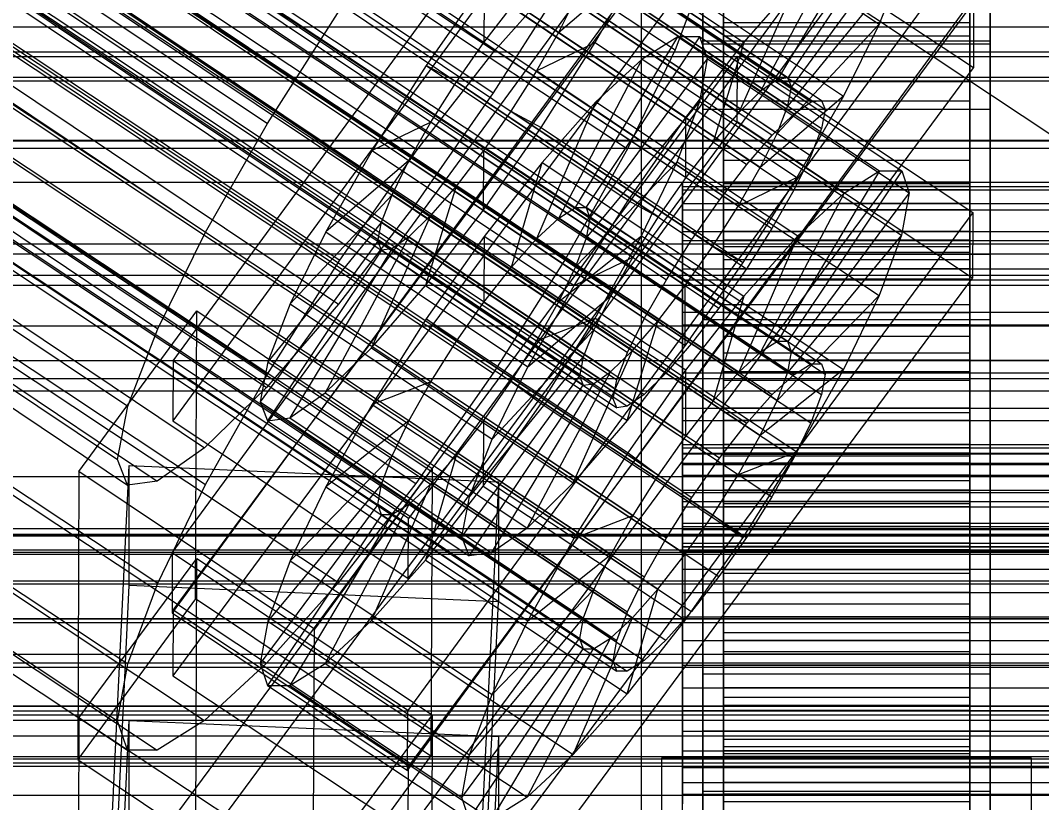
# Model space of a CAD drawing. Header units: millimetres. Extents: x -191664 to 191490, y -197311 to 10263.
# Drawn here: x -180.25 to -130.5, y -28883.24 to -28845.11 of the extents above; entities that cross this region are included whole.
import ezdxf

# ---------------------------------------------------------------- set-up
doc = ezdxf.new("R2010")
doc.units = ezdxf.units.MM
for name, color, linetype, lineweight in [('COTAS_USUARIO', 1, 'Continuous', 0), ('frontal_C01', 7, 'Continuous', 0), ('frontal_C01-mix', 7, 'Continuous', 0), ('frontal_C02', 7, 'Continuous', 0), ('frontal_C03', 7, 'Continuous', 0), ('frontal_secador', 7, 'Continuous', 0), ('frontal_tolva', 7, 'Continuous', 0)]:
    doc.layers.add(name, color=color, linetype=linetype, lineweight=lineweight)
doc.dimstyles.new('PLANTA_100', dxfattribs={"dimtxt": 250, "dimasz": 150, "dimexe": 150, "dimexo": 80, "dimgap": 100, "dimtad": 1, "dimtih": 1, "dimtoh": 1, "dimdec": 1, "dimdsep": 46, "dimcen": 0.09, "dimclrd": 1, "dimclre": 1, "dimclrt": 1, "dimadec": 0, "dimazin": 0, "dimtfac": 1, "dimtdec": 4, "dimtofl": 0, "dimtmove": 0, "dimatfit": 3, "dimfxl": 1, "dimtolj": 1, "dimtzin": 0, "dimarcsym": 0})

# ---------------------------------------------------------------- blocks, each defined once
blk = doc.blocks.new('*D109')
at = {"layer": 'COTAS_USUARIO', "color": 1, "lineweight": -2, "transparency": 16777216}
for p, q in [((-80, -28700), (-1350, -28700)), ((-1200, -31850), (-1200, -28850)), ((-80, -32000), (-1350, -32000))]:
    blk.add_line(p, q, dxfattribs=at)
at = {"layer": 'COTAS_USUARIO', "color": 1, "transparency": 16777216}
for points in [[(-1225, -28850), (-1175, -28850), (-1200, -28700)], [(-1225, -31850), (-1175, -31850), (-1200, -32000)]]:
    blk.add_solid(points, dxfattribs=at)
at = {"layer": 'Defpoints', "color": 0, "transparency": 16777216}
for p in [(-1200, -28700), (0, -28700), (0, -32000)]:
    blk.add_point(p, dxfattribs=at)
blk = doc.blocks.new('*D111')
at = {"layer": 'COTAS_USUARIO', "color": 1, "lineweight": -2, "transparency": 16777216}
for p, q in [((-80, -27700), (-1350, -27700)), ((-1200, -31850), (-1200, -27850)), ((-80, -32000), (-1350, -32000))]:
    blk.add_line(p, q, dxfattribs=at)
at = {"layer": 'COTAS_USUARIO', "color": 1, "transparency": 16777216}
for points in [[(-1225, -27850), (-1175, -27850), (-1200, -27700)], [(-1225, -31850), (-1175, -31850), (-1200, -32000)]]:
    blk.add_solid(points, dxfattribs=at)
at = {"layer": 'Defpoints', "color": 0, "transparency": 16777216}
for p in [(-1200, -27700), (0, -27700), (0, -32000)]:
    blk.add_point(p, dxfattribs=at)

msp = doc.modelspace()

# ---------------------------------------------------------------- linework, layer by layer
at = {"layer": 'frontal_C01', "color": 9, "true_color": 0xbac6cb}
for p, q in [((-355.53, -28719.948), (-141.731, -28861.853)), ((-355.017, -28719.946), (-141.218, -28861.85)), ((-356.348, -28720.461), (-142.549, -28862.366)), ((-354.844, -28720.454), (-141.045, -28862.358)), ((-357.415, -28721.449), (-143.617, -28863.354)), ((-355.022, -28721.437), (-141.224, -28863.342)), ((-358.659, -28722.845), (-144.861, -28864.75)), ((-355.541, -28722.83), (-141.742, -28864.734)), ((-146.196, -28866.459), (-359.995, -28724.554)), ((-356.363, -28724.536), (-142.565, -28866.441)), ((-361.332, -28726.46), (-147.533, -28868.364)), ((-357.434, -28726.44), (-143.635, -28868.345)), ((-358.68, -28728.412), (-144.881, -28870.317)), ((-362.578, -28728.432), (-148.779, -28870.336)), ((-363.648, -28730.336), (-149.85, -28872.24)), ((-360.017, -28730.317), (-146.218, -28872.222)), ((-364.471, -28732.042), (-150.672, -28873.946)), ((-361.352, -28732.026), (-147.554, -28873.931)), ((-364.989, -28733.434), (-151.191, -28875.339)), ((-362.596, -28733.423), (-148.798, -28875.327)), ((-365.168, -28734.418), (-151.369, -28876.323)), ((-363.664, -28734.411), (-149.865, -28876.315)), ((-364.995, -28734.926), (-151.196, -28876.831)), ((-364.482, -28734.924), (-150.683, -28876.828)), ((-142.549, -28862.366), (-141.731, -28861.853)), ((-141.731, -28861.853), (-141.218, -28861.85)), ((-141.218, -28861.85), (-141.045, -28862.358)), ((-143.617, -28863.354), (-142.549, -28862.366)), ((-141.045, -28862.358), (-141.224, -28863.342)), ((-144.861, -28864.75), (-143.617, -28863.354)), ((-141.224, -28863.342), (-141.742, -28864.734)), ((-141.742, -28864.734), (-142.565, -28866.441)), ((-146.196, -28866.459), (-144.861, -28864.75)), ((-148, -28866.242), (-148, -28865.787)), ((-148, -28865.787), (-148, -28865.943)), ((-148, -28865.787), (148, -28865.787)), ((-148, -28865.943), (-148, -28866.702)), ((-148, -28865.943), (148, -28865.943)), ((-148, -28867.278), (-148, -28866.242)), ((-148, -28866.242), (148, -28866.242)), ((-148, -28866.702), (-148, -28868.01)), ((-148, -28866.702), (148, -28866.702)), ((-147.533, -28868.364), (-146.196, -28866.459)), ((-142.565, -28866.441), (-143.635, -28868.345)), ((-148, -28868.825), (-148, -28867.278)), ((-148, -28867.278), (148, -28867.278)), ((-148, -28868.01), (-148, -28869.778)), ((-148, -28868.01), (148, -28868.01)), ((-148.779, -28870.336), (-147.533, -28868.364)), ((-143.635, -28868.345), (-144.881, -28870.317)), ((-148, -28870.777), (-148, -28868.825)), ((-148, -28868.825), (148, -28868.825)), ((-148, -28869.778), (-148, -28871.887)), ((-148, -28869.778), (148, -28869.778)), ((-149.85, -28872.24), (-148.779, -28870.336)), ((-144.881, -28870.317), (-146.218, -28872.222)), ((-148, -28873.001), (-148, -28870.777)), ((-148, -28870.777), (148, -28870.777)), ((-148, -28871.887), (-148, -28874.192)), ((148, -28871.887), (-148, -28871.887)), ((-150.672, -28873.946), (-149.85, -28872.24)), ((-146.218, -28872.222), (-147.554, -28873.931)), ((-148, -28875.345), (-148, -28873.001)), ((-148, -28873.001), (148, -28873.001)), ((-151.191, -28875.339), (-150.672, -28873.946)), ((-147.554, -28873.931), (-148.798, -28875.327)), ((-148, -28874.192), (-148, -28876.536)), ((-148, -28874.192), (148, -28874.192)), ((-151.369, -28876.323), (-151.191, -28875.339)), ((-148.798, -28875.327), (-149.865, -28876.315)), ((-148, -28877.65), (-148, -28875.345)), ((-148, -28875.345), (148, -28875.345)), ((-151.196, -28876.831), (-151.369, -28876.323)), ((-149.865, -28876.315), (-150.683, -28876.828)), ((-148, -28876.536), (-148, -28878.76)), ((-148, -28876.536), (148, -28876.536)), ((-150.683, -28876.828), (-151.196, -28876.831)), ((-148, -28879.758), (-148, -28877.65)), ((-148, -28877.65), (148, -28877.65)), ((-148, -28878.76), (-148, -28880.711)), ((-148, -28878.76), (148, -28878.76)), ((-148, -28881.527), (-148, -28879.758)), ((-148, -28879.758), (148, -28879.758)), ((-148, -28880.711), (-148, -28882.258)), ((-148, -28880.711), (148, -28880.711)), ((-148, -28882.835), (-148, -28881.527)), ((-148, -28881.527), (148, -28881.527)), ((-148, -28882.258), (-148, -28883.294)), ((-148, -28882.258), (148, -28882.258)), ((-148, -28883.593), (-148, -28882.835)), ((-148, -28882.835), (148, -28882.835))]:
    msp.add_line(p, q, dxfattribs=at)
at = {"layer": 'frontal_C01', "color": 252, "true_color": 0x83939a}
for p, q in [((-341.461, -28724.267), (-157.152, -28846.598)), ((-332.659, -28724.223), (-148.35, -28846.554)), ((-160.922, -28851.421), (-345.231, -28729.09)), ((-334.981, -28729.039), (-150.672, -28851.37)), ((-349.002, -28734.467), (-164.693, -28856.799)), ((-338.003, -28734.412), (-153.694, -28856.744)), ((-352.519, -28740.032), (-168.21, -28862.364)), ((-341.52, -28739.978), (-157.211, -28862.309)), ((-355.541, -28745.406), (-171.232, -28867.737)), ((-345.291, -28745.355), (-160.982, -28867.686)), ((-357.863, -28750.222), (-173.554, -28872.553)), ((-349.061, -28750.178), (-164.752, -28872.509)), ((-359.326, -28754.152), (-175.016, -28876.483)), ((-352.572, -28754.118), (-168.263, -28876.45)), ((-359.83, -28756.928), (-175.521, -28879.259)), ((-355.584, -28756.907), (-171.275, -28879.238)), ((-359.341, -28758.361), (-175.032, -28880.693)), ((-357.893, -28758.354), (-173.584, -28880.686)), ((-157.152, -28846.598), (-153.641, -28842.658)), ((-146.887, -28842.624), (-148.35, -28846.554)), ((-160.922, -28851.421), (-157.152, -28846.598)), ((-148.35, -28846.554), (-150.672, -28851.37)), ((-164.693, -28856.799), (-160.922, -28851.421)), ((-150.672, -28851.37), (-153.694, -28856.744)), ((-153.694, -28856.744), (-157.211, -28862.309)), ((-168.21, -28862.364), (-164.693, -28856.799)), ((-171.232, -28867.737), (-168.21, -28862.364)), ((-157.211, -28862.309), (-160.982, -28867.686)), ((-160.982, -28867.686), (-164.752, -28872.509)), ((-173.554, -28872.553), (-171.232, -28867.737)), ((-175.016, -28876.483), (-173.554, -28872.553)), ((-164.752, -28872.509), (-168.263, -28876.45)), ((-175.521, -28879.259), (-175.016, -28876.483)), ((-168.263, -28876.45), (-171.275, -28879.238)), ((-175.032, -28880.693), (-175.521, -28879.259)), ((-171.275, -28879.238), (-173.584, -28880.686)), ((-173.584, -28880.686), (-175.032, -28880.693))]:
    msp.add_line(p, q, dxfattribs=at)
at = {"layer": 'frontal_C01', "color": 139, "true_color": 0x345e4e}
msp.add_line((-228.298, -28785.462), (-130, -28850.705), dxfattribs=at)
at = {"layer": 'frontal_C01', "color": 139, "true_color": 0x354b57}
for p, q in [((-172.809, -28873.857), (-145.277, -28836.618)), ((-145.289, -28839.819), (-172.821, -28877.058)), ((-133.821, -28847.431), (-145.289, -28839.819)), ((-133.809, -28844.229), (-161.341, -28881.468)), ((-133.809, -28844.229), (-133.821, -28847.431)), ((-147, -28849.457), (-147, -28846.255)), ((-147, -28846.255), (-133, -28846.255)), ((-147, -28891.728), (-147, -28846.255)), ((-133, -28846.255), (-133, -28849.457)), ((-133, -28846.255), (-133, -28891.728)), ((-172.847, -28884.102), (-145.315, -28846.863)), ((-145.327, -28850.065), (-145.315, -28846.863)), ((-145.315, -28846.863), (-133.847, -28854.475)), ((-161.353, -28884.67), (-133.821, -28847.431)), ((-133, -28849.457), (-147, -28849.457)), ((-147, -28849.457), (-147, -28894.93)), ((-133, -28894.93), (-133, -28849.457)), ((-145.327, -28850.065), (-172.859, -28887.304)), ((-133.859, -28857.677), (-145.327, -28850.065)), ((-133.847, -28854.475), (-161.379, -28891.714)), ((-133.847, -28854.475), (-133.859, -28857.677)), ((-147, -28859.703), (-147, -28856.501)), ((-147, -28856.501), (-133, -28856.501)), ((-147, -28901.974), (-147, -28856.501)), ((-133, -28856.501), (-133, -28859.703)), ((-133, -28856.501), (-133, -28901.974)), ((-161.391, -28894.916), (-133.859, -28857.677)), ((-133, -28859.703), (-147, -28859.703)), ((-147, -28859.703), (-147, -28905.176)), ((-133, -28905.176), (-133, -28859.703)), ((-177.394, -28879.103), (-171.658, -28871.344)), ((-171.715, -28886.713), (-171.658, -28871.344)), ((-171.658, -28871.344), (-160.19, -28878.956)), ((-172.809, -28873.857), (-172.821, -28877.058)), ((-161.341, -28881.468), (-172.809, -28873.857)), ((-172.821, -28877.058), (-161.353, -28884.67)), ((-177.394, -28879.103), (-177.451, -28894.471)), ((-165.926, -28886.714), (-177.394, -28879.103)), ((-160.19, -28878.956), (-165.926, -28886.714)), ((-160.19, -28878.956), (-160.247, -28894.324)), ((-177.811, -28938.058), (-174.943, -28879.239)), ((-174.943, -28885.643), (-174.943, -28879.239)), ((-174.943, -28879.239), (-156.962, -28880.026)), ((-156.962, -28880.026), (-159.83, -28938.845)), ((-156.962, -28880.026), (-156.962, -28886.43)), ((-161.353, -28884.67), (-161.341, -28881.468))]:
    msp.add_line(p, q, dxfattribs=at)
at = {"layer": 'frontal_C01', "color": 155, "true_color": 0x617580}
for p, q in [((-153.199, -28854.241), (-148.226, -28845.921)), ((-152.686, -28854.238), (-147.143, -28845.916)), ((-148.226, -28845.921), (-149.953, -28847.004)), ((-147.143, -28845.916), (-148.226, -28845.921)), ((-148.226, -28845.921), (-138.396, -28852.446)), ((-147.143, -28845.916), (-137.313, -28852.44)), ((-146.777, -28846.988), (-147.143, -28845.916)), ((-154.017, -28854.754), (-149.953, -28847.004)), ((-152.513, -28854.746), (-146.777, -28846.988)), ((-149.953, -28847.004), (-152.207, -28849.09)), ((-149.953, -28847.004), (-140.123, -28853.528)), ((-147.155, -28849.065), (-146.777, -28846.988)), ((-146.777, -28846.988), (-136.948, -28853.513)), ((-155.085, -28855.742), (-152.207, -28849.09)), ((-152.207, -28849.09), (-154.833, -28852.037)), ((-152.692, -28855.73), (-147.155, -28849.065)), ((-152.207, -28849.09), (-142.377, -28855.614)), ((-148.249, -28852.005), (-147.155, -28849.065)), ((-147.155, -28849.065), (-137.325, -28855.589)), ((-154.833, -28852.037), (-157.653, -28855.645)), ((-156.329, -28857.138), (-154.833, -28852.037)), ((-154.833, -28852.037), (-145.003, -28858.562)), ((-153.21, -28857.123), (-148.249, -28852.005)), ((-149.985, -28855.607), (-148.249, -28852.005)), ((-148.249, -28852.005), (-138.419, -28858.529)), ((-138.396, -28852.446), (-143.369, -28860.765)), ((-137.313, -28852.44), (-142.856, -28860.763)), ((-140.123, -28853.528), (-138.396, -28852.446)), ((-138.396, -28852.446), (-137.313, -28852.44)), ((-137.313, -28852.44), (-136.948, -28853.513)), ((-140.123, -28853.528), (-144.188, -28861.278)), ((-136.948, -28853.513), (-142.683, -28861.271)), ((-142.377, -28855.614), (-140.123, -28853.528)), ((-136.948, -28853.513), (-137.325, -28855.589)), ((-154.017, -28854.754), (-153.199, -28854.241)), ((-153.199, -28854.241), (-152.686, -28854.238)), ((-143.369, -28860.765), (-153.199, -28854.241)), ((-142.856, -28860.763), (-152.686, -28854.238)), ((-152.686, -28854.238), (-152.513, -28854.746)), ((-155.085, -28855.742), (-154.017, -28854.754)), ((-144.188, -28861.278), (-154.017, -28854.754)), ((-152.513, -28854.746), (-152.692, -28855.73)), ((-142.683, -28861.271), (-152.513, -28854.746)), ((-157.653, -28855.645), (-160.474, -28859.668)), ((-157.653, -28855.645), (-157.665, -28858.847)), ((-147.823, -28862.17), (-157.653, -28855.645)), ((-156.329, -28857.138), (-155.085, -28855.742)), ((-145.255, -28862.266), (-155.085, -28855.742)), ((-154.033, -28858.829), (-149.985, -28855.607)), ((-152.692, -28855.73), (-153.21, -28857.123)), ((-142.862, -28862.254), (-152.692, -28855.73)), ((-152.246, -28859.627), (-149.985, -28855.607)), ((-149.985, -28855.607), (-140.156, -28862.131)), ((-142.377, -28855.614), (-145.255, -28862.266)), ((-145.003, -28858.562), (-142.377, -28855.614)), ((-137.325, -28855.589), (-142.862, -28862.254)), ((-137.325, -28855.589), (-138.419, -28858.529)), ((-146, -28865.787), (-146, -28855.807)), ((-146, -28855.807), (-146, -28856.138)), ((-146, -28855.807), (-134, -28855.807)), ((-146, -28856.768), (-146, -28855.807)), ((-146, -28865.943), (-146, -28856.138)), ((-146, -28856.138), (-146, -28857.739)), ((-146, -28856.138), (-134, -28856.138)), ((-134, -28856.138), (-134, -28855.807)), ((-134, -28855.807), (-134, -28865.787)), ((-134, -28855.807), (-134, -28856.768)), ((-134, -28857.739), (-134, -28856.138)), ((-134, -28856.138), (-134, -28865.943)), ((-146, -28866.242), (-146, -28856.768)), ((-146, -28856.768), (-134, -28856.768)), ((-146, -28858.956), (-146, -28856.768)), ((-134, -28856.768), (-134, -28866.242)), ((-134, -28856.768), (-134, -28858.956)), ((-157.665, -28858.847), (-156.329, -28857.138)), ((-146.499, -28863.662), (-156.329, -28857.138)), ((-153.21, -28857.123), (-154.033, -28858.829)), ((-143.38, -28863.647), (-153.21, -28857.123)), ((-146, -28866.702), (-146, -28857.739)), ((-146, -28857.739), (-146, -28860.5)), ((-146, -28857.739), (-134, -28857.739)), ((-134, -28860.5), (-134, -28857.739)), ((-134, -28857.739), (-134, -28866.702)), ((-147.823, -28862.17), (-145.003, -28858.562)), ((-145.003, -28858.562), (-146.499, -28863.662)), ((-138.419, -28858.529), (-143.38, -28863.647)), ((-138.419, -28858.529), (-140.156, -28862.131)), ((-159.001, -28860.752), (-157.665, -28858.847)), ((-157.665, -28858.847), (-147.835, -28865.371)), ((-154.033, -28858.829), (-155.103, -28860.733)), ((-144.203, -28865.353), (-154.033, -28858.829)), ((-146, -28867.278), (-146, -28858.956)), ((-146, -28858.956), (-134, -28858.956)), ((-146, -28862.222), (-146, -28858.956)), ((-134, -28858.956), (-134, -28867.278)), ((-134, -28858.956), (-134, -28862.222)), ((-160.474, -28859.668), (-163.105, -28863.831)), ((-159.001, -28860.752), (-160.474, -28859.668)), ((-160.474, -28859.668), (-150.644, -28866.192)), ((-155.103, -28860.733), (-152.246, -28859.627)), ((-154.877, -28863.79), (-152.246, -28859.627)), ((-152.246, -28859.627), (-142.416, -28866.151)), ((-160.247, -28862.724), (-159.001, -28860.752)), ((-149.171, -28867.277), (-159.001, -28860.752)), ((-155.103, -28860.733), (-156.35, -28862.705)), ((-145.274, -28867.257), (-155.103, -28860.733)), ((-146, -28868.01), (-146, -28860.5)), ((-146, -28860.5), (-146, -28864.233)), ((-146, -28860.5), (-134, -28860.5)), ((-134, -28864.233), (-134, -28860.5)), ((-134, -28860.5), (-134, -28868.01)), ((-143.369, -28860.765), (-144.188, -28861.278)), ((-142.856, -28860.763), (-143.369, -28860.765)), ((-142.683, -28861.271), (-142.856, -28860.763)), ((-144.188, -28861.278), (-145.255, -28862.266)), ((-142.862, -28862.254), (-142.683, -28861.271)), ((-150.644, -28866.192), (-147.823, -28862.17)), ((-147.835, -28865.371), (-147.823, -28862.17)), ((-146, -28868.825), (-146, -28862.222)), ((-146, -28862.222), (-134, -28862.222)), ((-146, -28866.342), (-146, -28862.222)), ((-140.156, -28862.131), (-144.203, -28865.353)), ((-140.156, -28862.131), (-142.416, -28866.151)), ((-134, -28862.222), (-134, -28868.825)), ((-134, -28862.222), (-134, -28866.342)), ((-160.247, -28862.724), (-163.105, -28863.831)), ((-161.318, -28864.628), (-160.247, -28862.724)), ((-150.417, -28869.249), (-160.247, -28862.724)), ((-156.35, -28862.705), (-157.686, -28864.61)), ((-156.35, -28862.705), (-154.877, -28863.79)), ((-146.52, -28869.229), (-156.35, -28862.705)), ((-145.255, -28862.266), (-146.499, -28863.662)), ((-143.38, -28863.647), (-142.862, -28862.254)), ((-146.499, -28863.662), (-147.835, -28865.371)), ((-144.203, -28865.353), (-143.38, -28863.647)), ((-163.105, -28863.831), (-165.365, -28867.85)), ((-163.105, -28863.831), (-153.275, -28870.355)), ((-157.698, -28867.812), (-154.877, -28863.79)), ((-154.877, -28863.79), (-145.047, -28870.314)), ((-146, -28869.778), (-146, -28864.233)), ((-146, -28864.233), (-146, -28868.685)), ((-146, -28864.233), (-134, -28864.233)), ((-134, -28868.685), (-134, -28864.233)), ((-134, -28864.233), (-134, -28869.778)), ((-161.318, -28864.628), (-165.365, -28867.85)), ((-162.14, -28866.335), (-161.318, -28864.628)), ((-151.488, -28871.153), (-161.318, -28864.628)), ((-157.686, -28864.61), (-159.022, -28866.319)), ((-157.686, -28864.61), (-157.698, -28867.812)), ((-147.856, -28871.135), (-157.686, -28864.61)), ((-147.835, -28865.371), (-149.171, -28867.277)), ((-145.274, -28867.257), (-144.203, -28865.353)), ((-153.275, -28870.355), (-150.644, -28866.192)), ((-150.644, -28866.192), (-149.171, -28867.277)), ((-146, -28865.943), (-146, -28865.787)), ((-134, -28865.787), (-146, -28865.787)), ((-146, -28865.787), (-146, -28866.242)), ((-146, -28866.702), (-146, -28865.943)), ((-134, -28865.943), (-146, -28865.943)), ((-142.416, -28866.151), (-145.274, -28867.257)), ((-142.416, -28866.151), (-145.047, -28870.314)), ((-134, -28865.787), (-134, -28865.943)), ((-134, -28866.242), (-134, -28865.787)), ((-134, -28865.943), (-134, -28866.702)), ((-162.14, -28866.335), (-167.102, -28871.453)), ((-162.659, -28867.727), (-162.14, -28866.335)), ((-152.311, -28872.859), (-162.14, -28866.335)), ((-159.022, -28866.319), (-160.518, -28871.42)), ((-159.022, -28866.319), (-160.266, -28867.715)), ((-149.192, -28872.843), (-159.022, -28866.319)), ((-134, -28866.242), (-146, -28866.242)), ((-146, -28866.242), (-146, -28867.278)), ((-146, -28870.777), (-146, -28866.342)), ((-146, -28866.342), (-134, -28866.342)), ((-146, -28871.037), (-146, -28866.342)), ((-146, -28868.01), (-146, -28866.702)), ((-134, -28866.702), (-146, -28866.702)), ((-134, -28867.278), (-134, -28866.242)), ((-134, -28866.342), (-134, -28870.777)), ((-134, -28866.342), (-134, -28871.037)), ((-134, -28866.702), (-134, -28868.01)), ((-160.266, -28867.715), (-163.144, -28874.367)), ((-160.266, -28867.715), (-161.333, -28868.703)), ((-150.436, -28874.24), (-160.266, -28867.715)), ((-149.171, -28867.277), (-150.417, -28869.249)), ((-146.52, -28869.229), (-145.274, -28867.257)), ((-134, -28867.278), (-146, -28867.278)), ((-146, -28867.278), (-146, -28868.825)), ((-134, -28868.825), (-134, -28867.278)), ((-162.659, -28867.727), (-168.196, -28874.392)), ((-165.365, -28867.85), (-167.102, -28871.453)), ((-165.365, -28867.85), (-155.535, -28874.374)), ((-162.837, -28868.711), (-162.659, -28867.727)), ((-152.829, -28874.252), (-162.659, -28867.727)), ((-160.518, -28871.42), (-157.698, -28867.812)), ((-157.698, -28867.812), (-147.868, -28874.336)), ((-146, -28869.778), (-146, -28868.01)), ((-134, -28868.01), (-146, -28868.01)), ((-134, -28868.01), (-134, -28869.778)), ((-162.837, -28868.711), (-168.573, -28876.469)), ((-161.333, -28868.703), (-165.397, -28876.453)), ((-162.664, -28869.219), (-162.837, -28868.711)), ((-153.008, -28875.235), (-162.837, -28868.711)), ((-161.333, -28868.703), (-162.151, -28869.216)), ((-151.503, -28875.228), (-161.333, -28868.703)), ((-146, -28868.685), (-146, -28871.887)), ((-134, -28868.685), (-146, -28868.685)), ((-146, -28868.685), (-146, -28873.551)), ((-134, -28871.887), (-134, -28868.685)), ((-134, -28873.551), (-134, -28868.685)), ((-134, -28868.825), (-146, -28868.825)), ((-146, -28868.825), (-146, -28870.777)), ((-134, -28870.777), (-134, -28868.825)), ((-162.664, -28869.219), (-168.208, -28877.541)), ((-162.151, -28869.216), (-167.125, -28877.536)), ((-162.151, -28869.216), (-162.664, -28869.219)), ((-152.835, -28875.743), (-162.664, -28869.219)), ((-152.321, -28875.741), (-162.151, -28869.216)), ((-153.275, -28870.355), (-150.417, -28869.249)), ((-150.417, -28869.249), (-151.488, -28871.153)), ((-147.856, -28871.135), (-146.52, -28869.229)), ((-145.047, -28870.314), (-146.52, -28869.229)), ((-146, -28871.887), (-146, -28869.778)), ((-134, -28869.778), (-146, -28869.778)), ((-134, -28869.778), (-134, -28871.887)), ((-155.535, -28874.374), (-153.275, -28870.355)), ((-145.047, -28870.314), (-147.868, -28874.336)), ((-155.535, -28874.374), (-151.488, -28871.153)), ((-151.488, -28871.153), (-152.311, -28872.859)), ((-149.192, -28872.843), (-147.856, -28871.135)), ((-147.868, -28874.336), (-147.856, -28871.135)), ((-134, -28870.777), (-146, -28870.777)), ((-146, -28870.777), (-146, -28873.001)), ((-146, -28873.001), (-146, -28871.037)), ((-146, -28871.037), (-134, -28871.037)), ((-146, -28875.985), (-146, -28871.037)), ((-134, -28873.001), (-134, -28870.777)), ((-134, -28871.037), (-134, -28873.001)), ((-134, -28871.037), (-134, -28875.985)), ((-167.102, -28871.453), (-168.196, -28874.392)), ((-167.102, -28871.453), (-157.272, -28877.977)), ((-163.144, -28874.367), (-160.518, -28871.42)), ((-160.518, -28871.42), (-150.688, -28877.944)), ((-146, -28871.887), (-134, -28871.887)), ((-146, -28874.192), (-146, -28871.887)), ((-134, -28871.887), (-134, -28874.192)), ((-157.272, -28877.977), (-152.311, -28872.859)), ((-152.311, -28872.859), (-152.829, -28874.252)), ((-150.688, -28877.944), (-149.192, -28872.843)), ((-150.436, -28874.24), (-149.192, -28872.843)), ((-134, -28873.001), (-146, -28873.001)), ((-146, -28873.001), (-146, -28875.345)), ((-134, -28875.345), (-134, -28873.001)), ((-146, -28874.192), (-146, -28873.551)), ((-146, -28873.551), (-146, -28878.5)), ((-146, -28873.551), (-134, -28873.551)), ((-134, -28878.5), (-134, -28873.551)), ((-134, -28873.551), (-134, -28874.192)), ((-168.196, -28874.392), (-168.573, -28876.469)), ((-168.196, -28874.392), (-158.366, -28880.917)), ((-165.397, -28876.453), (-163.144, -28874.367)), ((-163.144, -28874.367), (-153.314, -28880.891)), ((-158.366, -28880.917), (-152.829, -28874.252)), ((-157.272, -28877.977), (-155.535, -28874.374)), ((-153.314, -28880.891), (-150.436, -28874.24)), ((-152.829, -28874.252), (-153.008, -28875.235)), ((-151.503, -28875.228), (-150.436, -28874.24)), ((-147.868, -28874.336), (-150.688, -28877.944)), ((-146, -28876.536), (-146, -28874.192)), ((-134, -28874.192), (-146, -28874.192)), ((-134, -28874.192), (-134, -28876.536)), ((-158.743, -28882.993), (-153.008, -28875.235)), ((-155.567, -28882.978), (-151.503, -28875.228)), ((-153.008, -28875.235), (-152.835, -28875.743)), ((-152.321, -28875.741), (-151.503, -28875.228)), ((-146, -28875.345), (-146, -28875.985)), ((-134, -28875.345), (-146, -28875.345)), ((-146, -28875.345), (-146, -28877.65)), ((-134, -28875.985), (-134, -28875.345)), ((-134, -28877.65), (-134, -28875.345)), ((-158.378, -28884.066), (-152.835, -28875.743)), ((-157.295, -28884.06), (-152.321, -28875.741)), ((-152.835, -28875.743), (-152.321, -28875.741)), ((-146, -28875.985), (-134, -28875.985)), ((-146, -28880.851), (-146, -28875.985)), ((-134, -28875.985), (-134, -28880.851)), ((-168.573, -28876.469), (-168.208, -28877.541)), ((-168.573, -28876.469), (-158.743, -28882.993)), ((-167.125, -28877.536), (-165.397, -28876.453)), ((-165.397, -28876.453), (-155.567, -28882.978)), ((-146, -28878.76), (-146, -28876.536)), ((-146, -28876.536), (-146, -28878.5)), ((-134, -28876.536), (-146, -28876.536)), ((-134, -28878.5), (-134, -28876.536)), ((-134, -28876.536), (-134, -28878.76)), ((-168.208, -28877.541), (-167.125, -28877.536)), ((-168.208, -28877.541), (-158.378, -28884.066)), ((-167.125, -28877.536), (-157.295, -28884.06)), ((-146, -28877.65), (-146, -28880.851)), ((-134, -28877.65), (-146, -28877.65)), ((-146, -28877.65), (-146, -28879.758)), ((-134, -28880.851), (-134, -28877.65)), ((-134, -28879.758), (-134, -28877.65)), ((-158.366, -28880.917), (-157.272, -28877.977)), ((-150.688, -28877.944), (-153.314, -28880.891)), ((-146, -28878.5), (-146, -28883.194)), ((-146, -28878.5), (-134, -28878.5)), ((-134, -28883.194), (-134, -28878.5)), ((-146, -28880.711), (-146, -28878.76)), ((-146, -28878.76), (-146, -28883.194)), ((-134, -28878.76), (-146, -28878.76)), ((-134, -28883.194), (-134, -28878.76)), ((-134, -28878.76), (-134, -28880.711)), ((-146, -28879.758), (-146, -28885.303)), ((-134, -28879.758), (-146, -28879.758)), ((-146, -28879.758), (-146, -28881.527)), ((-134, -28885.303), (-134, -28879.758)), ((-134, -28881.527), (-134, -28879.758)), ((-158.743, -28882.993), (-158.366, -28880.917)), ((-153.314, -28880.891), (-155.567, -28882.978)), ((-146, -28882.258), (-146, -28880.711)), ((-146, -28880.711), (-146, -28887.315)), ((-134, -28880.711), (-146, -28880.711)), ((-146, -28880.851), (-134, -28880.851)), ((-146, -28885.303), (-146, -28880.851)), ((-134, -28887.315), (-134, -28880.711)), ((-134, -28880.711), (-134, -28882.258)), ((-134, -28880.851), (-134, -28885.303)), ((-146, -28881.527), (-146, -28889.036)), ((-134, -28881.527), (-146, -28881.527)), ((-146, -28881.527), (-146, -28882.835)), ((-134, -28889.036), (-134, -28881.527)), ((-134, -28882.835), (-134, -28881.527)), ((-146, -28883.294), (-146, -28882.258)), ((-146, -28882.258), (-146, -28890.58)), ((-134, -28882.258), (-146, -28882.258)), ((-134, -28890.58), (-134, -28882.258)), ((-134, -28882.258), (-134, -28883.294)), ((-158.378, -28884.066), (-158.743, -28882.993)), ((-155.567, -28882.978), (-157.295, -28884.06)), ((-146, -28882.835), (-146, -28891.797)), ((-134, -28882.835), (-146, -28882.835)), ((-146, -28882.835), (-146, -28883.593)), ((-134, -28891.797), (-134, -28882.835)), ((-134, -28883.593), (-134, -28882.835)), ((-146, -28883.194), (-146, -28887.315)), ((-146, -28883.194), (-134, -28883.194)), ((-134, -28887.315), (-134, -28883.194))]:
    msp.add_line(p, q, dxfattribs=at)
at = {"layer": 'frontal_C01-mix', "color": 253, "true_color": 0x98adb8}
msp.add_line((-150, -28744.944), (-150, -29000), dxfattribs=at)
at = {"layer": 'frontal_C02', "color": 9, "true_color": 0xbac6cb}
for p, q in [((-355.53, -28705.845), (-141.731, -28849.086)), ((-355.017, -28705.775), (-141.218, -28849.017)), ((-356.348, -28706.42), (-142.549, -28849.662)), ((-354.844, -28706.216), (-141.045, -28849.457)), ((-357.415, -28707.462), (-143.617, -28850.704)), ((-355.022, -28707.137), (-141.224, -28850.378)), ((-355.541, -28708.475), (-141.742, -28851.717)), ((-358.659, -28708.899), (-144.861, -28852.141)), ((-356.363, -28710.14), (-142.565, -28853.382)), ((-146.196, -28853.875), (-359.995, -28710.634)), ((-357.434, -28712.018), (-143.635, -28855.26)), ((-361.332, -28712.548), (-147.533, -28855.789)), ((-358.68, -28713.981), (-144.881, -28857.222)), ((-362.578, -28714.511), (-148.779, -28857.752)), ((-360.017, -28715.895), (-146.218, -28859.136)), ((-363.648, -28716.389), (-149.85, -28859.63)), ((-361.352, -28717.63), (-147.554, -28860.871)), ((-364.471, -28718.054), (-150.672, -28861.295)), ((-364.989, -28719.392), (-151.191, -28862.634)), ((-362.596, -28719.067), (-148.798, -28862.308)), ((-365.168, -28720.313), (-151.369, -28863.555)), ((-363.664, -28720.109), (-149.865, -28863.35)), ((-364.995, -28720.754), (-151.196, -28863.995)), ((-364.482, -28720.684), (-150.683, -28863.925)), ((-142.549, -28849.662), (-141.731, -28849.086)), ((-141.731, -28849.086), (-141.218, -28849.017)), ((-141.218, -28849.017), (-141.045, -28849.457)), ((-143.617, -28850.704), (-142.549, -28849.662)), ((-141.045, -28849.457), (-141.224, -28850.378)), ((-144.861, -28852.141), (-143.617, -28850.704)), ((-141.224, -28850.378), (-141.742, -28851.717)), ((-141.742, -28851.717), (-142.565, -28853.382)), ((-146.196, -28853.875), (-144.861, -28852.141)), ((-148, -28853.379), (-148, -28852.992)), ((-148, -28852.992), (-148, -28853.217)), ((-148, -28852.992), (148, -28852.992)), ((-148, -28853.217), (-148, -28854.04)), ((-148, -28853.217), (148, -28853.217)), ((-148, -28854.353), (-148, -28853.379)), ((-148, -28853.379), (148, -28853.379)), ((-142.565, -28853.382), (-143.635, -28855.26)), ((-148, -28854.04), (-148, -28855.405)), ((-148, -28854.04), (148, -28854.04)), ((-147.533, -28855.789), (-146.196, -28853.875)), ((-148, -28855.847), (-148, -28854.353)), ((-148, -28854.353), (148, -28854.353)), ((-143.635, -28855.26), (-144.881, -28857.222)), ((-148, -28855.405), (-148, -28857.218)), ((-148, -28855.405), (148, -28855.405)), ((-148.779, -28857.752), (-147.533, -28855.789)), ((-148, -28857.76), (-148, -28855.847)), ((-148, -28855.847), (148, -28855.847)), ((-148, -28857.218), (-148, -28859.356)), ((-148, -28857.218), (148, -28857.218)), ((-144.881, -28857.222), (-146.218, -28859.136)), ((-149.85, -28859.63), (-148.779, -28857.752)), ((-148, -28859.961), (-148, -28857.76)), ((-148, -28857.76), (148, -28857.76)), ((-146.218, -28859.136), (-147.554, -28860.871)), ((-150.672, -28861.295), (-149.85, -28859.63)), ((-148, -28859.356), (-148, -28861.673)), ((148, -28859.356), (-148, -28859.356)), ((-148, -28862.299), (-148, -28859.961)), ((-148, -28859.961), (148, -28859.961)), ((-147.554, -28860.871), (-148.798, -28862.308)), ((-151.191, -28862.634), (-150.672, -28861.295)), ((-148, -28861.673), (-148, -28864.012)), ((-148, -28861.673), (148, -28861.673)), ((-151.369, -28863.555), (-151.191, -28862.634)), ((-148.798, -28862.308), (-149.865, -28863.35)), ((-148, -28864.617), (-148, -28862.299)), ((-148, -28862.299), (148, -28862.299)), ((-151.196, -28863.995), (-151.369, -28863.555)), ((-149.865, -28863.35), (-150.683, -28863.925)), ((-150.683, -28863.925), (-151.196, -28863.995)), ((-148, -28864.012), (-148, -28866.212)), ((-148, -28864.012), (148, -28864.012)), ((-148, -28866.755), (-148, -28864.617)), ((-148, -28864.617), (148, -28864.617)), ((-148, -28866.212), (-148, -28868.125)), ((-148, -28866.212), (148, -28866.212)), ((-148, -28868.568), (-148, -28866.755)), ((-148, -28866.755), (148, -28866.755)), ((-148, -28868.125), (-148, -28869.619)), ((-148, -28868.125), (148, -28868.125)), ((-148, -28869.932), (-148, -28868.568)), ((-148, -28868.568), (148, -28868.568)), ((-148, -28869.619), (-148, -28870.593)), ((-148, -28869.619), (148, -28869.619)), ((-148, -28870.755), (-148, -28869.932)), ((-148, -28869.932), (148, -28869.932)), ((-148, -28870.593), (-148, -28870.981)), ((-148, -28870.593), (148, -28870.593)), ((-148, -28870.981), (-148, -28870.755)), ((-148, -28870.755), (148, -28870.755)), ((-148, -28870.981), (148, -28870.981))]:
    msp.add_line(p, q, dxfattribs=at)
at = {"layer": 'frontal_C02', "color": 252, "true_color": 0x83939a}
for p, q in [((-341.52, -28725.165), (-157.211, -28848.649)), ((-352.519, -28726.661), (-168.21, -28850.145)), ((-345.291, -28730.567), (-160.982, -28854.051)), ((-355.541, -28731.96), (-171.232, -28855.444)), ((-349.061, -28735.462), (-164.752, -28858.946)), ((-357.863, -28736.659), (-173.554, -28860.143)), ((-352.572, -28739.519), (-168.263, -28863.003)), ((-359.326, -28740.437), (-175.016, -28863.921)), ((-355.584, -28742.459), (-171.275, -28865.943)), ((-359.83, -28743.036), (-175.521, -28866.52)), ((-359.341, -28744.28), (-175.032, -28867.764)), ((-357.893, -28744.083), (-173.584, -28867.567)), ((-153.694, -28843.11), (-157.211, -28848.649)), ((-168.21, -28850.145), (-164.693, -28844.605)), ((-157.211, -28848.649), (-160.982, -28854.051)), ((-171.232, -28855.444), (-168.21, -28850.145)), ((-160.982, -28854.051), (-164.752, -28858.946)), ((-173.554, -28860.143), (-171.232, -28855.444)), ((-164.752, -28858.946), (-168.263, -28863.003)), ((-175.016, -28863.921), (-173.554, -28860.143)), ((-168.263, -28863.003), (-171.275, -28865.943)), ((-175.521, -28866.52), (-175.016, -28863.921)), ((-171.275, -28865.943), (-173.584, -28867.567)), ((-175.032, -28867.764), (-175.521, -28866.52)), ((-173.584, -28867.567), (-175.032, -28867.764))]:
    msp.add_line(p, q, dxfattribs=at)
at = {"layer": 'frontal_C02', "color": 139, "true_color": 0x354b57}
for p, q in [((-172.809, -28861.716), (-145.277, -28824.123)), ((-145.289, -28827.045), (-172.821, -28864.638)), ((-133.809, -28831.806), (-161.341, -28869.399)), ((-172.847, -28871.068), (-145.315, -28833.475)), ((-147, -28879.757), (-147, -28833.853)), ((-133, -28833.853), (-133, -28879.757)), ((-161.353, -28872.322), (-133.821, -28834.729)), ((-145.327, -28836.398), (-172.859, -28873.991)), ((-147, -28836.775), (-147, -28882.68)), ((-133, -28882.68), (-133, -28836.775)), ((-133.847, -28841.159), (-161.379, -28878.752)), ((-147, -28846.128), (-147, -28843.205)), ((-147, -28889.11), (-147, -28843.205)), ((-133, -28843.205), (-133, -28846.128)), ((-133, -28843.205), (-133, -28889.11)), ((-161.391, -28881.674), (-133.859, -28844.081)), ((-133, -28846.128), (-147, -28846.128)), ((-147, -28846.128), (-147, -28892.032)), ((-133, -28892.032), (-133, -28846.128)), ((-177.394, -28867.104), (-171.658, -28859.272)), ((-171.715, -28873.301), (-171.658, -28859.272)), ((-171.658, -28859.272), (-160.19, -28866.956)), ((-172.809, -28861.716), (-172.821, -28864.638)), ((-161.341, -28869.399), (-172.809, -28861.716)), ((-172.821, -28864.638), (-161.353, -28872.322)), ((-177.811, -28926.185), (-174.943, -28866.808)), ((-177.394, -28867.104), (-177.451, -28881.133)), ((-165.926, -28874.788), (-177.394, -28867.104)), ((-174.943, -28872.655), (-174.943, -28866.808)), ((-174.943, -28866.808), (-156.962, -28867.603)), ((-160.19, -28866.956), (-165.926, -28874.788)), ((-160.19, -28866.956), (-160.247, -28880.985)), ((-156.962, -28867.603), (-159.83, -28926.979)), ((-156.962, -28867.603), (-156.962, -28873.449)), ((-161.353, -28872.322), (-161.341, -28869.399)), ((-172.847, -28871.068), (-172.859, -28873.991)), ((-161.379, -28878.752), (-172.847, -28871.068)), ((-177.811, -28932.031), (-174.943, -28872.655)), ((-156.962, -28873.449), (-174.943, -28872.655)), ((-171.715, -28873.301), (-177.451, -28881.133)), ((-160.247, -28880.985), (-171.715, -28873.301)), ((-159.83, -28932.826), (-156.962, -28873.449)), ((-172.859, -28873.991), (-161.391, -28881.674)), ((-165.983, -28888.817), (-165.926, -28874.788)), ((-147, -28890.996), (-147, -28876.968)), ((-147, -28876.968), (-133, -28876.968)), ((-147, -28886.531), (-147, -28876.968)), ((-133, -28876.968), (-133, -28890.996)), ((-133, -28876.968), (-133, -28886.531)), ((-161.391, -28881.674), (-161.379, -28878.752)), ((-133, -28879.757), (-147, -28879.757)), ((-147, -28879.757), (-147, -28882.68)), ((-133, -28882.68), (-133, -28879.757)), ((-177.451, -28881.133), (-165.983, -28888.817)), ((-165.983, -28888.817), (-160.247, -28880.985)), ((-149, -28886.905), (-149, -28881.059)), ((-149, -28881.059), (-131, -28881.059)), ((-149, -28926.581), (-149, -28881.059)), ((-131, -28881.059), (-131, -28886.905)), ((-131, -28881.059), (-131, -28926.581)), ((-147, -28882.68), (-133, -28882.68))]:
    msp.add_line(p, q, dxfattribs=at)
at = {"layer": 'frontal_C02', "color": 155, "true_color": 0x617580}
for p, q in [((-148.249, -28838.712), (-138.419, -28845.298)), ((-154.833, -28839.607), (-145.003, -28846.193)), ((-138.396, -28839.745), (-143.369, -28847.989)), ((-137.313, -28839.597), (-142.856, -28847.919)), ((-136.948, -28840.528), (-142.683, -28848.36)), ((-142.856, -28847.919), (-152.686, -28841.333)), ((-140.123, -28840.96), (-144.188, -28848.564)), ((-143.369, -28847.989), (-153.199, -28841.403)), ((-142.683, -28848.36), (-152.513, -28841.774)), ((-154.033, -28845.698), (-149.985, -28842.227)), ((-144.188, -28848.564), (-154.017, -28841.978)), ((-152.246, -28846.191), (-149.985, -28842.227)), ((-149.985, -28842.227), (-140.156, -28848.813)), ((-142.862, -28849.281), (-152.692, -28842.695)), ((-137.325, -28842.472), (-142.862, -28849.281)), ((-137.325, -28842.472), (-138.419, -28845.298)), ((-157.653, -28843.269), (-160.474, -28847.31)), ((-157.653, -28843.269), (-157.665, -28846.192)), ((-147.823, -28849.855), (-157.653, -28843.269)), ((-145.255, -28849.606), (-155.085, -28843.02)), ((-146, -28852.992), (-146, -28842.998)), ((-142.377, -28843.159), (-145.255, -28849.606)), ((-145.003, -28846.193), (-142.377, -28843.159)), ((-134, -28842.998), (-134, -28852.992)), ((-146, -28853.217), (-146, -28843.474)), ((-146, -28843.474), (-146, -28845.211)), ((-146, -28853.379), (-146, -28843.816)), ((-146, -28845.872), (-146, -28843.816)), ((-134, -28845.211), (-134, -28843.474)), ((-134, -28843.474), (-134, -28853.217)), ((-134, -28843.816), (-134, -28853.379)), ((-134, -28843.816), (-134, -28845.872)), ((-153.21, -28844.033), (-154.033, -28845.698)), ((-143.38, -28850.619), (-153.21, -28844.033)), ((-157.665, -28846.192), (-156.329, -28844.457)), ((-146.499, -28851.043), (-156.329, -28844.457)), ((-146, -28854.04), (-146, -28845.211)), ((-146, -28845.211), (-146, -28848.092)), ((-146, -28845.211), (-134, -28845.211)), ((-138.419, -28845.298), (-143.38, -28850.619)), ((-138.419, -28845.298), (-140.156, -28848.813)), ((-134, -28848.092), (-134, -28845.211)), ((-134, -28845.211), (-134, -28854.04)), ((-154.033, -28845.698), (-155.103, -28847.576)), ((-144.203, -28852.284), (-154.033, -28845.698)), ((-159.001, -28848.106), (-157.665, -28846.192)), ((-157.665, -28846.192), (-147.835, -28852.778)), ((-155.103, -28847.576), (-152.246, -28846.191)), ((-154.877, -28850.335), (-152.246, -28846.191)), ((-152.246, -28846.191), (-142.416, -28852.777)), ((-147.823, -28849.855), (-145.003, -28846.193)), ((-145.003, -28846.193), (-146.499, -28851.043)), ((-146, -28854.353), (-146, -28845.872)), ((-146, -28845.872), (-134, -28845.872)), ((-146, -28849.027), (-146, -28845.872)), ((-134, -28845.872), (-134, -28854.353)), ((-134, -28845.872), (-134, -28849.027)), ((-160.474, -28847.31), (-163.105, -28851.454)), ((-159.001, -28848.106), (-160.474, -28847.31)), ((-160.474, -28847.31), (-150.644, -28853.896)), ((-155.103, -28847.576), (-156.35, -28849.539)), ((-145.274, -28854.162), (-155.103, -28847.576)), ((-160.247, -28850.069), (-159.001, -28848.106)), ((-149.171, -28854.692), (-159.001, -28848.106)), ((-146, -28855.405), (-146, -28848.092)), ((-146, -28848.092), (-146, -28851.919)), ((-146, -28848.092), (-134, -28848.092)), ((-143.369, -28847.989), (-144.188, -28848.564)), ((-142.856, -28847.919), (-143.369, -28847.989)), ((-142.683, -28848.36), (-142.856, -28847.919)), ((-134, -28851.919), (-134, -28848.092)), ((-134, -28848.092), (-134, -28855.405)), ((-144.188, -28848.564), (-145.255, -28849.606)), ((-140.156, -28848.813), (-144.203, -28852.284)), ((-142.862, -28849.281), (-142.683, -28848.36)), ((-140.156, -28848.813), (-142.416, -28852.777)), ((-146, -28855.847), (-146, -28849.027)), ((-146, -28849.027), (-134, -28849.027)), ((-146, -28853.064), (-146, -28849.027)), ((-143.38, -28850.619), (-142.862, -28849.281)), ((-134, -28849.027), (-134, -28855.847)), ((-134, -28849.027), (-134, -28853.064)), ((-156.35, -28849.539), (-157.686, -28851.453)), ((-156.35, -28849.539), (-154.877, -28850.335)), ((-146.52, -28856.125), (-156.35, -28849.539)), ((-145.255, -28849.606), (-146.499, -28851.043)), ((-160.247, -28850.069), (-163.105, -28851.454)), ((-161.318, -28851.947), (-160.247, -28850.069)), ((-150.417, -28856.655), (-160.247, -28850.069)), ((-150.644, -28853.896), (-147.823, -28849.855)), ((-147.835, -28852.778), (-147.823, -28849.855)), ((-157.698, -28854.375), (-154.877, -28850.335)), ((-154.877, -28850.335), (-145.047, -28856.921)), ((-144.203, -28852.284), (-143.38, -28850.619)), ((-146.499, -28851.043), (-147.835, -28852.778)), ((-163.105, -28851.454), (-165.365, -28855.418)), ((-163.105, -28851.454), (-153.275, -28858.039)), ((-157.686, -28851.453), (-159.022, -28853.187)), ((-157.686, -28851.453), (-157.698, -28854.375)), ((-147.856, -28858.039), (-157.686, -28851.453)), ((-161.318, -28851.947), (-165.365, -28855.418)), ((-162.14, -28853.612), (-161.318, -28851.947)), ((-151.488, -28858.532), (-161.318, -28851.947)), ((-146, -28857.218), (-146, -28851.919)), ((-146, -28851.919), (-146, -28856.433)), ((-146, -28851.919), (-134, -28851.919)), ((-145.274, -28854.162), (-144.203, -28852.284)), ((-134, -28856.433), (-134, -28851.919)), ((-134, -28851.919), (-134, -28857.218)), ((-147.835, -28852.778), (-149.171, -28854.692)), ((-142.416, -28852.777), (-145.274, -28854.162)), ((-142.416, -28852.777), (-145.047, -28856.921)), ((-159.022, -28853.187), (-160.518, -28858.038)), ((-159.022, -28853.187), (-160.266, -28854.625)), ((-149.192, -28859.773), (-159.022, -28853.187)), ((-146, -28853.217), (-146, -28852.992)), ((-134, -28852.992), (-146, -28852.992)), ((-146, -28852.992), (-146, -28853.379)), ((-146, -28857.76), (-146, -28853.064)), ((-146, -28853.064), (-134, -28853.064)), ((-146, -28857.71), (-146, -28853.064)), ((-146, -28854.04), (-146, -28853.217)), ((-134, -28853.217), (-146, -28853.217)), ((-134, -28852.992), (-134, -28853.217)), ((-134, -28853.379), (-134, -28852.992)), ((-134, -28853.064), (-134, -28857.76)), ((-134, -28853.064), (-134, -28857.71)), ((-134, -28853.217), (-134, -28854.04)), ((-162.14, -28853.612), (-167.102, -28858.933)), ((-162.659, -28854.95), (-162.14, -28853.612)), ((-152.311, -28860.197), (-162.14, -28853.612)), ((-134, -28853.379), (-146, -28853.379)), ((-146, -28853.379), (-146, -28854.353)), ((-134, -28854.353), (-134, -28853.379)), ((-153.275, -28858.039), (-150.644, -28853.896)), ((-150.644, -28853.896), (-149.171, -28854.692)), ((-146.52, -28856.125), (-145.274, -28854.162)), ((-146, -28855.405), (-146, -28854.04)), ((-134, -28854.04), (-146, -28854.04)), ((-134, -28854.04), (-134, -28855.405)), ((-160.266, -28854.625), (-163.144, -28861.072)), ((-160.266, -28854.625), (-161.333, -28855.667)), ((-160.518, -28858.038), (-157.698, -28854.375)), ((-150.436, -28861.211), (-160.266, -28854.625)), ((-157.698, -28854.375), (-147.868, -28860.961)), ((-149.171, -28854.692), (-150.417, -28856.655)), ((-134, -28854.353), (-146, -28854.353)), ((-146, -28854.353), (-146, -28855.847)), ((-134, -28855.847), (-134, -28854.353)), ((-162.659, -28854.95), (-168.196, -28861.759)), ((-162.837, -28855.871), (-162.659, -28854.95)), ((-152.829, -28861.536), (-162.659, -28854.95)), ((-165.365, -28855.418), (-167.102, -28858.933)), ((-161.333, -28855.667), (-165.397, -28863.271)), ((-165.365, -28855.418), (-155.535, -28862.004)), ((-161.333, -28855.667), (-162.151, -28856.242)), ((-151.503, -28862.252), (-161.333, -28855.667)), ((-146, -28857.218), (-146, -28855.405)), ((-134, -28855.405), (-146, -28855.405)), ((-134, -28855.405), (-134, -28857.218)), ((-162.837, -28855.871), (-168.573, -28863.703)), ((-162.151, -28856.242), (-167.125, -28864.486)), ((-162.664, -28856.312), (-162.837, -28855.871)), ((-153.008, -28862.457), (-162.837, -28855.871)), ((-162.151, -28856.242), (-162.664, -28856.312)), ((-152.321, -28862.828), (-162.151, -28856.242)), ((-147.856, -28858.039), (-146.52, -28856.125)), ((-145.047, -28856.921), (-146.52, -28856.125)), ((-134, -28855.847), (-146, -28855.847)), ((-146, -28855.847), (-146, -28857.76)), ((-134, -28857.76), (-134, -28855.847)), ((-162.664, -28856.312), (-168.208, -28864.633)), ((-152.835, -28862.898), (-162.664, -28856.312)), ((-153.275, -28858.039), (-150.417, -28856.655)), ((-150.417, -28856.655), (-151.488, -28858.532)), ((-146, -28856.433), (-146, -28859.356)), ((-134, -28856.433), (-146, -28856.433)), ((-146, -28856.433), (-146, -28861.325)), ((-134, -28859.356), (-134, -28856.433)), ((-134, -28861.325), (-134, -28856.433)), ((-145.047, -28856.921), (-147.868, -28860.961)), ((-146, -28859.356), (-146, -28857.218)), ((-134, -28857.218), (-146, -28857.218)), ((-134, -28857.218), (-134, -28859.356)), ((-146, -28859.961), (-146, -28857.71)), ((-146, -28857.71), (-134, -28857.71)), ((-146, -28862.647), (-146, -28857.71)), ((-134, -28857.76), (-146, -28857.76)), ((-146, -28857.76), (-146, -28859.961)), ((-134, -28857.71), (-134, -28859.961)), ((-134, -28857.71), (-134, -28862.647)), ((-134, -28859.961), (-134, -28857.76)), ((-163.144, -28861.072), (-160.518, -28858.038)), ((-160.518, -28858.038), (-150.688, -28864.623)), ((-155.535, -28862.004), (-153.275, -28858.039)), ((-149.192, -28859.773), (-147.856, -28858.039)), ((-147.868, -28860.961), (-147.856, -28858.039)), ((-155.535, -28862.004), (-151.488, -28858.532)), ((-151.488, -28858.532), (-152.311, -28860.197)), ((-167.102, -28858.933), (-168.196, -28861.759)), ((-167.102, -28858.933), (-157.272, -28865.519)), ((-146, -28859.356), (-134, -28859.356)), ((-146, -28861.673), (-146, -28859.356)), ((-134, -28859.356), (-134, -28861.673)), ((-157.272, -28865.519), (-152.311, -28860.197)), ((-152.311, -28860.197), (-152.829, -28861.536)), ((-150.688, -28864.623), (-149.192, -28859.773)), ((-150.436, -28861.211), (-149.192, -28859.773)), ((-134, -28859.961), (-146, -28859.961)), ((-146, -28859.961), (-146, -28862.299)), ((-134, -28862.299), (-134, -28859.961)), ((-165.397, -28863.271), (-163.144, -28861.072)), ((-163.144, -28861.072), (-153.314, -28867.658)), ((-153.314, -28867.658), (-150.436, -28861.211)), ((-151.503, -28862.252), (-150.436, -28861.211)), ((-147.868, -28860.961), (-150.688, -28864.623)), ((-158.366, -28868.344), (-152.829, -28861.536)), ((-152.829, -28861.536), (-153.008, -28862.457)), ((-146, -28861.673), (-146, -28861.325)), ((-146, -28861.325), (-146, -28866.262)), ((-146, -28861.325), (-134, -28861.325)), ((-146, -28864.012), (-146, -28861.673)), ((-134, -28861.673), (-146, -28861.673)), ((-134, -28866.262), (-134, -28861.325)), ((-134, -28861.325), (-134, -28861.673)), ((-134, -28861.673), (-134, -28864.012)), ((-168.196, -28861.759), (-168.573, -28863.703)), ((-168.196, -28861.759), (-158.366, -28868.344)), ((-157.272, -28865.519), (-155.535, -28862.004)), ((-158.743, -28870.289), (-153.008, -28862.457)), ((-155.567, -28869.857), (-151.503, -28862.252)), ((-153.008, -28862.457), (-152.835, -28862.898)), ((-152.321, -28862.828), (-151.503, -28862.252)), ((-146, -28862.299), (-146, -28862.647)), ((-134, -28862.299), (-146, -28862.299)), ((-146, -28862.299), (-146, -28864.617)), ((-146, -28862.647), (-134, -28862.647)), ((-146, -28867.539), (-146, -28862.647)), ((-134, -28862.647), (-134, -28862.299)), ((-134, -28864.617), (-134, -28862.299)), ((-134, -28862.647), (-134, -28867.539)), ((-158.378, -28871.219), (-152.835, -28862.898)), ((-157.295, -28871.072), (-152.321, -28862.828)), ((-152.835, -28862.898), (-152.321, -28862.828)), ((-168.573, -28863.703), (-168.208, -28864.633)), ((-168.573, -28863.703), (-158.743, -28870.289)), ((-167.125, -28864.486), (-165.397, -28863.271)), ((-165.397, -28863.271), (-155.567, -28869.857)), ((-146, -28866.212), (-146, -28864.012)), ((-146, -28864.012), (-146, -28866.262)), ((-134, -28864.012), (-146, -28864.012)), ((-134, -28866.262), (-134, -28864.012)), ((-134, -28864.012), (-134, -28866.212)), ((-168.208, -28864.633), (-167.125, -28864.486)), ((-168.208, -28864.633), (-158.378, -28871.219)), ((-167.125, -28864.486), (-157.295, -28871.072)), ((-150.688, -28864.623), (-153.314, -28867.658)), ((-146, -28864.617), (-146, -28867.539)), ((-134, -28864.617), (-146, -28864.617)), ((-146, -28864.617), (-146, -28866.755)), ((-134, -28867.539), (-134, -28864.617)), ((-134, -28866.755), (-134, -28864.617)), ((-158.366, -28868.344), (-157.272, -28865.519)), ((-146, -28868.125), (-146, -28866.212)), ((-146, -28866.212), (-146, -28870.908)), ((-134, -28866.212), (-146, -28866.212)), ((-134, -28870.908), (-134, -28866.212)), ((-134, -28866.212), (-134, -28868.125)), ((-146, -28866.262), (-146, -28870.908)), ((-146, -28866.262), (-134, -28866.262)), ((-134, -28870.908), (-134, -28866.262)), ((-146, -28866.755), (-146, -28872.053)), ((-134, -28866.755), (-146, -28866.755)), ((-146, -28866.755), (-146, -28868.568)), ((-134, -28872.053), (-134, -28866.755)), ((-134, -28868.568), (-134, -28866.755)), ((-153.314, -28867.658), (-155.567, -28869.857)), ((-146, -28867.539), (-134, -28867.539)), ((-146, -28872.053), (-146, -28867.539)), ((-134, -28867.539), (-134, -28872.053)), ((-146, -28869.619), (-146, -28868.125)), ((-146, -28868.125), (-146, -28874.946)), ((-134, -28868.125), (-146, -28868.125)), ((-134, -28874.946), (-134, -28868.125)), ((-134, -28868.125), (-134, -28869.619)), ((-158.743, -28870.289), (-158.366, -28868.344)), ((-146, -28868.568), (-146, -28875.88)), ((-134, -28868.568), (-146, -28868.568)), ((-146, -28868.568), (-146, -28869.932)), ((-134, -28875.88), (-134, -28868.568)), ((-134, -28869.932), (-134, -28868.568)), ((-146, -28870.593), (-146, -28869.619)), ((-146, -28869.619), (-146, -28878.1)), ((-134, -28869.619), (-146, -28869.619)), ((-134, -28878.1), (-134, -28869.619)), ((-134, -28869.619), (-134, -28870.593)), ((-155.567, -28869.857), (-157.295, -28871.072)), ((-146, -28869.932), (-146, -28878.761)), ((-134, -28869.932), (-146, -28869.932)), ((-146, -28869.932), (-146, -28870.755)), ((-134, -28878.761), (-134, -28869.932)), ((-134, -28870.755), (-134, -28869.932)), ((-158.378, -28871.219), (-158.743, -28870.289)), ((-146, -28870.981), (-146, -28870.593)), ((-146, -28870.593), (-146, -28880.157)), ((-134, -28870.593), (-146, -28870.593)), ((-134, -28880.157), (-134, -28870.593)), ((-134, -28870.593), (-134, -28870.981)), ((-157.295, -28871.072), (-158.378, -28871.219)), ((-146, -28870.755), (-146, -28880.499)), ((-134, -28870.755), (-146, -28870.755)), ((-146, -28870.755), (-146, -28870.981)), ((-146, -28870.908), (-146, -28874.946)), ((-146, -28870.908), (-134, -28870.908)), ((-146, -28870.981), (-146, -28880.975)), ((-134, -28870.981), (-146, -28870.981)), ((-134, -28880.499), (-134, -28870.755)), ((-134, -28870.981), (-134, -28870.755)), ((-134, -28874.946), (-134, -28870.908)), ((-134, -28880.975), (-134, -28870.981)), ((-146, -28872.053), (-134, -28872.053)), ((-146, -28875.88), (-146, -28872.053)), ((-134, -28872.053), (-134, -28875.88)), ((-146, -28874.946), (-146, -28878.1)), ((-146, -28874.946), (-134, -28874.946)), ((-134, -28878.1), (-134, -28874.946)), ((-146, -28875.88), (-134, -28875.88)), ((-146, -28878.761), (-146, -28875.88)), ((-134, -28875.88), (-134, -28878.761)), ((-146, -28878.1), (-146, -28880.157)), ((-146, -28878.1), (-134, -28878.1)), ((-134, -28880.157), (-134, -28878.1)), ((-146, -28878.761), (-134, -28878.761)), ((-146, -28880.499), (-146, -28878.761)), ((-134, -28878.761), (-134, -28880.499)), ((-146, -28880.157), (-146, -28880.975)), ((-146, -28880.157), (-134, -28880.157)), ((-134, -28880.975), (-134, -28880.157)), ((-146, -28880.499), (-134, -28880.499)), ((-146, -28880.975), (-146, -28880.499)), ((-134, -28880.499), (-134, -28880.975)), ((-146, -28880.975), (-134, -28880.975))]:
    msp.add_line(p, q, dxfattribs=at)
at = {"layer": 'frontal_C02', "color": 8, "true_color": 0x697a83}
for p, q in [((300, -28845.45), (-300, -28845.45)), ((300, -28857.547), (-300, -28857.547))]:
    msp.add_line(p, q, dxfattribs=at)
at = {"layer": 'frontal_C03', "color": 252, "true_color": 0x83939a}
for p, q in [((-250, -28846.874), (250, -28846.874)), ((-250, -28847.874), (250, -28847.874)), ((-250, -28848.054), (250, -28848.054)), ((-250, -28850.987), (250, -28850.987)), ((-250, -28851.335), (250, -28851.335)), ((-250, -28856), (250, -28856)), ((-250, -28856.492), (250, -28856.492)), ((-250, -28862.572), (250, -28862.572)), ((-250, -28863.174), (250, -28863.174)), ((250, -28870.254), (-250, -28870.254)), ((-250, -28870.927), (250, -28870.927)), ((-250, -28878.524), (250, -28878.524)), ((-250, -28879.22), (250, -28879.22))]:
    msp.add_line(p, q, dxfattribs=at)
at = {"layer": 'frontal_C03', "color": 139, "true_color": 0x345e4e}
msp.add_line((-250, -28848.054), (0, -28848.054), dxfattribs=at)
at = {"layer": 'frontal_C03', "color": 139, "true_color": 0x354b57}
for p, q in [((-450, -28850.944), (450, -28850.944)), ((450, -28861.716), (-450, -28861.716))]:
    msp.add_line(p, q, dxfattribs=at)
at = {"layer": 'frontal_C03', "color": 9, "true_color": 0xbac6cb}
for p, q in [((-268, -28869.873), (268, -28869.873)), ((-268, -28870.154), (268, -28870.154)), ((-268, -28870.205), (268, -28870.205)), ((-268, -28871.029), (268, -28871.029)), ((-268, -28871.127), (268, -28871.127)), ((-268, -28872.439), (268, -28872.439)), ((-268, -28872.578), (268, -28872.578)), ((-268, -28874.288), (268, -28874.288)), ((-268, -28874.457), (268, -28874.457)), ((268, -28876.448), (-268, -28876.448)), ((-268, -28876.637), (268, -28876.637)), ((-268, -28878.774), (268, -28878.774)), ((-268, -28878.97), (268, -28878.97)), ((-268, -28881.107), (268, -28881.107)), ((-268, -28881.296), (268, -28881.296))]:
    msp.add_line(p, q, dxfattribs=at)
at = {"layer": 'frontal_secador', "color": 253, "true_color": 0xa8b4b9}
for p, q in [((250, -28846.668), (-250, -28846.668)), ((250, -28858.033), (-250, -28858.033)), ((250, -28867.36), (-250, -28867.36)), ((250, -28874.291), (-250, -28874.291)), ((250, -28878.559), (-250, -28878.559)), ((250, -28880), (-250, -28880)), ((250, -28881.48), (-250, -28881.48)), ((250, -28882.903), (-250, -28882.903))]:
    msp.add_line(p, q, dxfattribs=at)
at = {"layer": 'frontal_secador', "color": 253, "true_color": 0xa6b3ba}
msp.add_line((-1700, -28860), (1700, -28860), dxfattribs=at)
at = {"layer": 'frontal_secador', "color": 139, "true_color": 0x3a4e48}
for p, q in [((-250, -28876), (250, -28876)), ((-250, -28881), (250, -28881))]:
    msp.add_line(p, q, dxfattribs=at)
at = {"layer": 'frontal_tolva', "color": 156, "true_color": 0x164b78}
msp.add_line((-1821.5, -28853), (1821.5, -28853), dxfattribs=at)

# ---------------------------------------------------------------- dimensions: what is measured, and where the dimension line sits
at = {"layer": 'COTAS_USUARIO'}
for p2, picture, middle in [((0, -27700), '*D111', (-1200, -29850)), ((0, -28700), '*D109', (-1200, -30350))]:
    dim = msp.add_aligned_dim(p1=(0, -32000), p2=p2, distance=1200, dimstyle='PLANTA_100', dxfattribs=at)
    dim.commit()
    dim.dimension.update_dxf_attribs({"geometry": picture, "text_midpoint": middle})

doc.saveas('drawing.dxf')
